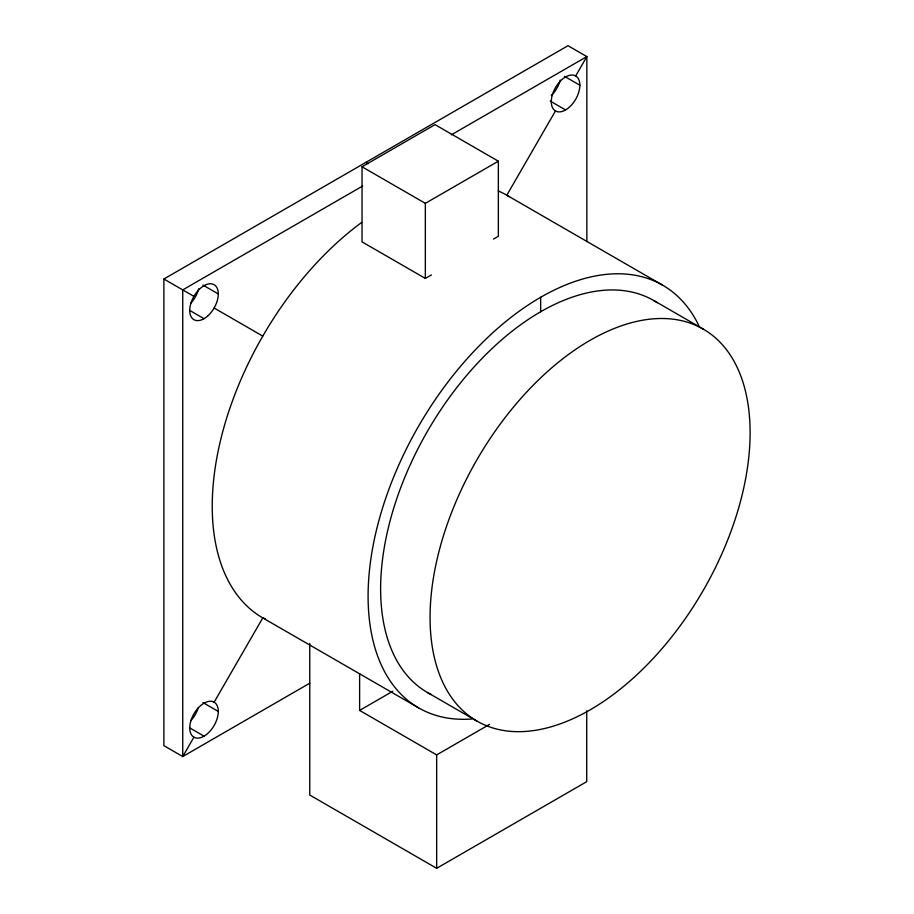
<?xml version="1.0" encoding="UTF-8"?>
<svg xmlns="http://www.w3.org/2000/svg" width="914" height="914" viewBox="0 0 914 914"><rect width="100%" height="100%" fill="white"/><g stroke="black" fill="none" stroke-linecap="round" stroke-linejoin="round"><path stroke-width="1.37" d="M193.928 737.164L182.743 756.541L163.88 745.653L163.88 279.01L567.994 45.7L586.857 56.588L586.857 241.696M214.116 702.192A20.188 11.653 -60 0 0 190.226 723.374A20.188 11.653 -60 0 0 207.718 733.474A20.188 11.653 -60 0 0 214.116 702.192L262.775 617.91A244.038 140.893 -60 0 1 221.302 437.223A244.038 140.893 -60 0 1 361.693 222.445M555.472 110.937L506.813 195.219L662.673 285.202M575.671 75.965A20.188 11.653 -60 0 0 551.782 97.147A20.188 11.653 -60 0 0 569.273 107.246A20.188 11.653 -60 0 0 575.671 75.965L586.857 56.588L451.333 134.838M431.431 274.908L425.341 278.416L362.035 241.867L362.035 166.794L435.041 124.635L498.358 161.195L498.358 236.269L493.491 239.08M362.618 186.045L182.743 289.898L182.743 756.541L309.766 683.204M362.035 166.794L425.341 203.342L498.358 161.195M359.613 673.595L359.613 710.418L392.814 691.247M359.613 710.418L436.663 754.907L489.55 724.368M309.766 643.456L309.766 795.043L436.663 868.3L586.719 781.664L586.719 710.795M265.426 618.721L262.775 617.91L418.635 707.882M564.532 76.365L579.853 85.208M550.251 101.088L565.572 109.943M653.807 300.546L703.243 329.097A226.318 130.668 -60 0 1 631.505 679.662A226.318 130.668 -60 0 1 435.51 566.509A226.318 130.668 -60 0 1 703.243 329.097M365.943 162.361L368.296 163.72M202.977 285.099L218.297 293.942M163.88 279.01L193.928 296.364M214.116 308.018L262.775 336.112M189.883 310.509L204.028 318.678M427.489 692.538L476.925 721.089M202.977 702.58L218.297 711.435M189.883 728.001L204.028 736.158M540.654 297.29L540.654 311.754M436.663 754.907L436.663 868.3M425.341 203.342L425.341 278.416M198.681 288.79A20.188 11.653 -60 0 1 190.626 303.379M560.236 80.055A20.188 11.653 -60 0 1 551.302 95.536M471.83 718.998A244.038 140.893 -60 0 1 418.635 426.095A244.038 140.893 -60 0 1 698.89 325.715M431.077 694.48A226.318 130.668 -60 0 1 427.489 431.214A226.318 130.668 -60 0 1 657.28 302.683M498.29 190.946A244.038 140.893 -60 0 1 509.132 196.613M198.361 707.482A20.188 11.653 -60 0 1 190.626 720.872M207.718 315.981A20.188 11.653 -60 0 0 214.116 284.7A20.188 11.653 -60 0 0 190.226 305.882A20.188 11.653 -60 0 0 207.718 315.981"/></g></svg>
